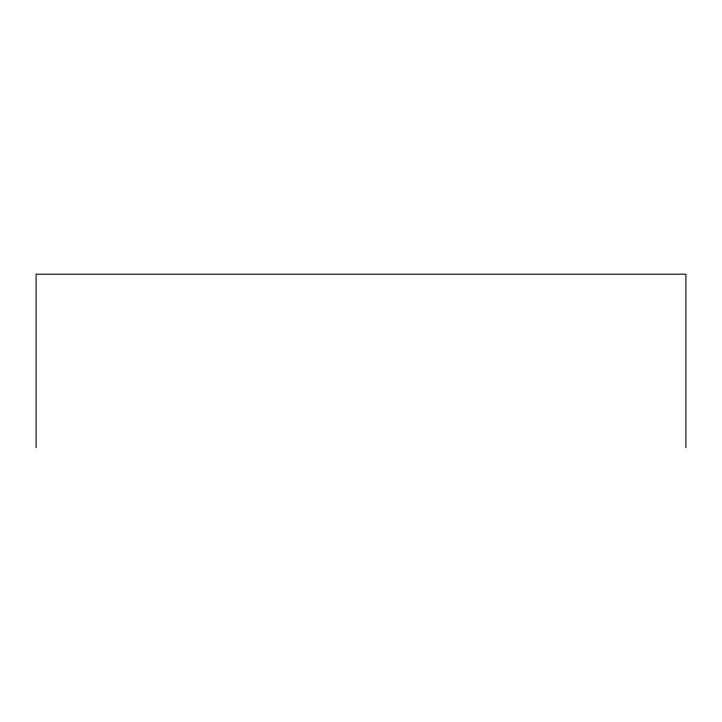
<?xml version="1.0" encoding="UTF-8"?>
<svg xmlns="http://www.w3.org/2000/svg" width="722" height="722" viewBox="0 0 722 722"><rect width="100%" height="100%" fill="white"/><g stroke="black" fill="none" stroke-linecap="round" stroke-linejoin="round"><path stroke-width="1.08" d="M685.9 447.793L685.9 274.207L36.1 274.207L36.1 447.793"/></g></svg>
